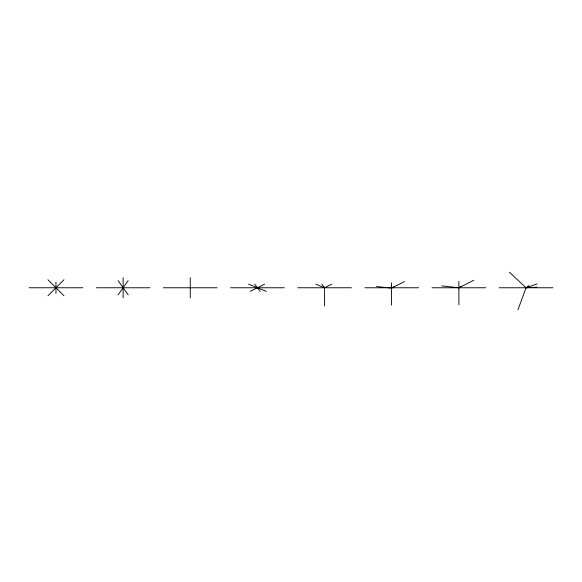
<?xml version="1.0" encoding="UTF-8"?>
<svg xmlns="http://www.w3.org/2000/svg" width="582" height="582" viewBox="0 0 582 582"><rect width="100%" height="100%" fill="white"/><g stroke="black" fill="none" stroke-linecap="round" stroke-linejoin="round"><path stroke-width="0.87" d="M517.958 309.799L526.041 287.763L528.798 285.697M118.081 294.885L128.149 280.64M47.95 295.772L63.976 279.746M393.636 286.853L391.497 288.141L376.554 286.511M441.789 285.893L458.885 287.763L461.031 286.468M404.454 281.601L391.497 288.141L391.337 285.871M458.885 287.763L473.835 280.211M250.238 291.356L264.606 284.169M331.762 284.169L324.574 287.763L315.699 284.169M509.352 272.201L526.041 287.763L537.142 283.914M526.041 287.763L536.939 287.195M29.107 287.763L82.811 287.763M96.263 287.763L149.967 287.763M163.418 287.763L217.122 287.763M230.574 287.763L284.278 287.763M297.722 287.763L351.426 287.763M364.878 287.763L418.582 287.763M432.033 287.763L485.737 287.763M499.189 287.763L552.893 287.763M248.543 284.169L266.301 291.356M47.95 279.746L63.976 295.772M321.831 284.169L324.574 287.763L324.574 305.725M254.676 284.169L260.169 291.356M118.081 280.64L128.149 294.885M458.885 281.455L458.885 304.779M391.497 282.859L391.497 305.157M190.27 277.687L190.27 297.839M123.115 277.687L123.115 297.839M55.959 282.095L55.959 293.43"/></g></svg>
